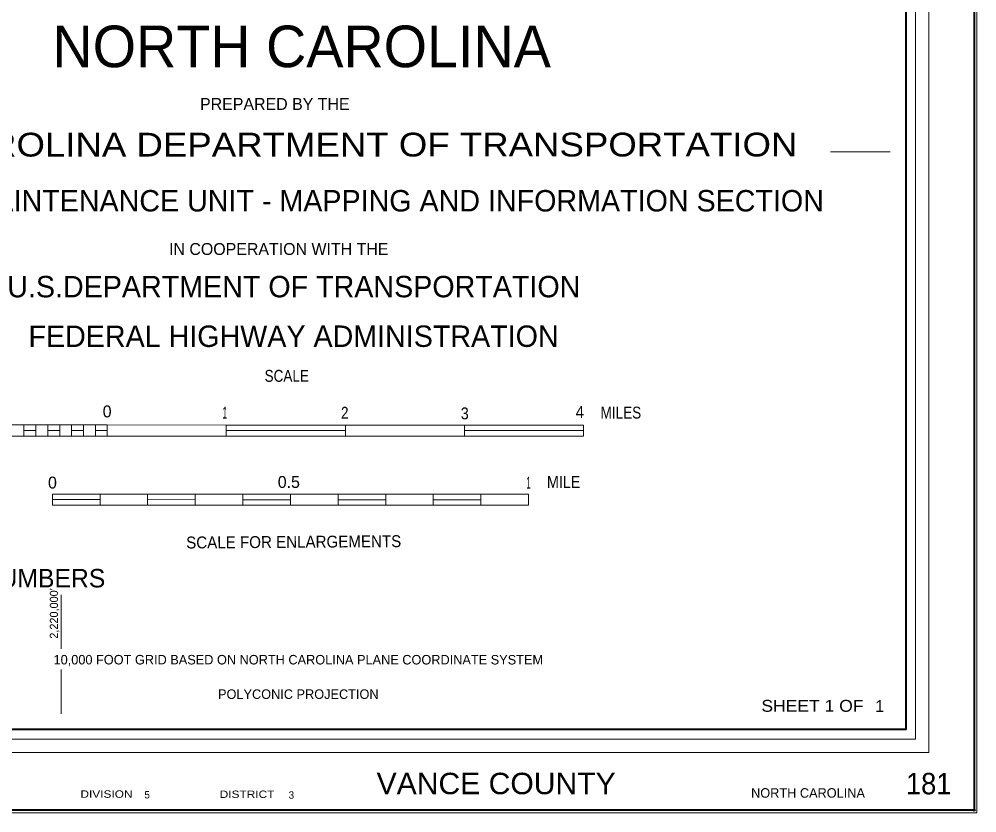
# Model space of a CAD drawing. Extents: x 592404 to 689035, y 259285 to 315682.
# Drawn here: x 676088 to 689035, y 259285 to 270019 of the extents above; entities that cross this region are included whole.
import ezdxf
from ezdxf.enums import TextEntityAlignment as Align

# ---------------------------------------------------------------- set-up
doc = ezdxf.new("R2010")
doc.units = 0
doc.header["$LTSCALE"] = 48
doc.header["$PDMODE"] = 32
doc.header["$PDSIZE"] = 24
for name, color, linetype, lineweight in [('1', 7, 'Continuous', 25), ('20', 7, 'Continuous', 40), ('61', 7, 'Continuous', 13)]:
    doc.layers.add(name, color=color, linetype=linetype, lineweight=lineweight)
doc.layers.add('12', color=7, linetype='Continuous')

msp = doc.modelspace()

# ---------------------------------------------------------------- linework, layer by layer
at = {"layer": '1', "lineweight": 13}
msp.add_lwpolyline([(689035.11, 259285.14), (592404.46, 259285.14), (592404.46, 315682.18), (689035.11, 315682.18)], close=True, dxfattribs=at)
at = {"layer": '1'}
msp.add_point((689000.11, 259320.14), dxfattribs=at)
msp.add_point((689000.11, 259320.14), dxfattribs=at)
at = {"layer": '20', "lineweight": 13}
for p, q in [((675670.57, 264531.01), (677279.57, 264530.69)), ((676153.27, 264530.91), (676153.24, 264381.19)), ((676314.17, 264530.88), (676314.14, 264381.16)), ((676475.07, 264530.85), (676475.04, 264381.12)), ((676635.97, 264530.81), (676635.94, 264381.09)), ((676796.87, 264530.78), (676796.84, 264381.06)), ((676957.77, 264530.75), (676957.74, 264381.03)), ((677118.67, 264530.72), (677118.64, 264381)), ((677279.57, 264530.69), (677279.54, 264380.96)), ((680497.57, 264530.04), (680497.54, 264380.32)), ((682106.57, 264529.72), (682106.54, 264380)), ((683715.57, 264529.4), (682106.57, 264529.72)), ((683715.57, 264529.4), (683715.54, 264379.67)), ((676314.16, 264456.02), (676153.26, 264456.05)), ((676635.96, 264455.95), (676475.06, 264455.99)), ((676957.76, 264455.89), (676796.86, 264455.92)), ((677279.56, 264455.82), (677118.66, 264455.86)), ((678888.56, 264455.5), (680497.56, 264455.18)), ((682106.56, 264454.86), (683715.56, 264454.54)), ((675670.54, 264381.29), (677279.54, 264380.96)), ((677279.54, 264380.96), (678888.54, 264380.64)), ((676537.92, 263595.76), (676537.89, 263446.04)), ((676537.91, 263520.9), (677181.51, 263520.77)), ((682973.92, 263594.47), (676537.92, 263595.76)), ((677181.52, 263595.63), (677181.49, 263445.91)), ((677825.12, 263595.5), (677825.09, 263445.78)), ((677825.11, 263520.64), (678468.71, 263520.51)), ((678468.72, 263595.37), (678468.69, 263445.65)), ((679112.32, 263595.24), (679112.29, 263445.52)), ((679112.31, 263520.38), (679755.91, 263520.25)), ((679755.92, 263595.11), (679755.89, 263445.39)), ((680399.52, 263594.98), (680399.49, 263445.26)), ((680399.51, 263520.12), (681043.11, 263519.99)), ((681043.12, 263594.85), (681043.09, 263445.13)), ((681686.72, 263594.73), (681686.69, 263445)), ((681686.71, 263519.86), (682330.31, 263519.74)), ((682330.32, 263594.6), (682330.29, 263444.88)), ((682973.92, 263594.47), (682973.89, 263444.75)), ((682973.89, 263444.75), (676537.89, 263446.04))]:
    msp.add_line(p, q, dxfattribs=at)
at = {"layer": '20'}
for points in [[(592439.47, 315647.18), (689000.11, 315647.18), (689000.11, 259320.14), (592439.47, 259320.14)], [(595627.32, 314538.22), (688074.6, 314538.22), (688074.6, 260411.85), (595627.32, 260411.85)]]:
    msp.add_lwpolyline(points, close=True, dxfattribs=at)
at = {"layer": '20', "lineweight": 13}
msp.add_lwpolyline([(595318.13, 314863.68), (595318.13, 260102.57), (595496.68, 260281.25), (595496.68, 314668.85), (688205.21, 314668.85), (688205.21, 260281.25), (595496.68, 260281.25), (595318.13, 260102.57), (688383.79, 260102.57), (688383.79, 314863.68)], close=True, dxfattribs=at)
for points in [[(677279.57, 264530.69), (678888.57, 264530.36), (678888.54, 264380.64)], [(682106.57, 264529.72), (680497.57, 264530.04), (678888.57, 264530.36)], [(678888.54, 264380.64), (680497.54, 264380.32), (682106.54, 264380), (683715.54, 264379.67)]]:
    msp.add_lwpolyline(points, dxfattribs=at)
at = {"layer": '61'}
for p, q in [((687056.87, 268224), (687861.37, 268224)), ((676656, 261502.25), (676656, 262234.08)), ((676656, 260625.08), (676656, 261222.65))]:
    msp.add_line(p, q, dxfattribs=at)

# ---------------------------------------------------------------- texts
at = {"layer": '12'}
for s, height, rotation, p in [('NORTH CAROLINA', 563.3, 0.007, (679907.27, 269368.94)), ('PREPARED BY THE', 161, 0.006, (679544.48, 268791.15)), ('STATE ROAD MAINTENANCE UNIT - MAPPING AND INFORMATION SECTION', 289.7, 0.002, (679907.64, 267418.14)), ('IN COOPERATION WITH THE', 161, 0.007, (679597.21, 266830.06)), ('U.S.DEPARTMENT OF TRANSPORTATION', 289.7, 0.006, (679800.99, 266257.05)), ('FEDERAL HIGHWAY ADMINISTRATION', 289.7, 0.006, (679797.56, 265586.32))]:
    msp.add_text(s, height=height, rotation=rotation, dxfattribs=at).set_placement(p, align=Align.CENTER)
at = {"layer": '12', "width": 1.15}
msp.add_text('NORTH CAROLINA DEPARTMENT OF TRANSPORTATION', height=321.8, rotation=0.007, dxfattribs=at).set_placement((679859.68, 268161.41), align=Align.CENTER)
at = {"layer": '20'}
for s, rotation, width, p in [('SCALE', 359.998, 0.85, (679705.59, 265114.72)), ('1', 357.995, 0.55, (678866.02, 264616.66)), ('2', 359.995, 0.85, (680489.94, 264615.2)), ('4', 359.995, 0.95, (683667.34, 264625.35)), ('MILES', 359.996, 0.85, (684222.68, 264617.65)), ('3', 359.995, 0.9, (682112.4, 264607.09)), ('1', 0.016, 0.5, (682973.96, 263669.47)), ('MILE', 359.996, 0.9, (683449.29, 263680.3)), ('SCALE FOR ENLARGEMENTS', 0.371, 0.95, (679800.09, 262869.58))]:
    msp.add_text(s, height=160.9, rotation=rotation, dxfattribs=dict(at, width=width)).set_placement(p, align=Align.CENTER)
for s, height, rotation, p in [('0', 160.9, 359.995, (677277.42, 264633.64)), ('0', 161, 0.002, (676537.94, 263670.76)), ('0.5', 160.9, 359.995, (679733.75, 263679.5)), ('10,000 FOOT GRID BASED ON NORTH CAROLINA PLANE COORDINATE SYSTEM', 128.7, 359.995, (679861.74, 261291.93)), ('POLYCONIC PROJECTION', 128.7, 0.001, (679861.91, 260826.16))]:
    msp.add_text(s, height=height, rotation=rotation, dxfattribs=at).set_placement(p, align=Align.CENTER)
for s, height, p in [('KEY TO COUNTY ROAD NUMBERS', 250, (674475.76, 262333.86)), ('1  ', 160.9, (687780.58, 260648.25))]:
    msp.add_text(s, height=height, dxfattribs=at).set_placement(p, align=Align.CENTER)
for s, height, width, p in [('SHEET 1 OF', 160.9, 1.1, (686812.47, 260652.16)), ('VANCE COUNTY       ', 289.7, 1.05, (682931.92, 259537.44)), ('181', 289.7, 0.95, (688384.23, 259536.1)), ('DIVISION', 100, 1.2, (677268.44, 259489.09)), ('DISTRICT', 100, 1.2, (679168.8, 259486.79))]:
    msp.add_text(s, height=height, dxfattribs=dict(at, width=width)).set_placement(p, align=Align.CENTER)
for s, height, p in [('NORTH CAROLINA', 128.7, (685982.87, 259489.99)), (' 5', 100, (677744.16, 259479.85)), (' 3', 100, (679693.89, 259476.39))]:
    msp.add_text(s, height=height, dxfattribs=at).set_placement(p)
at = {"layer": '61'}
msp.add_text("2,220,000'", height=110, rotation=90, dxfattribs=at).set_placement((676612.36, 261981.72), align=Align.CENTER)

doc.saveas('drawing.dxf')
